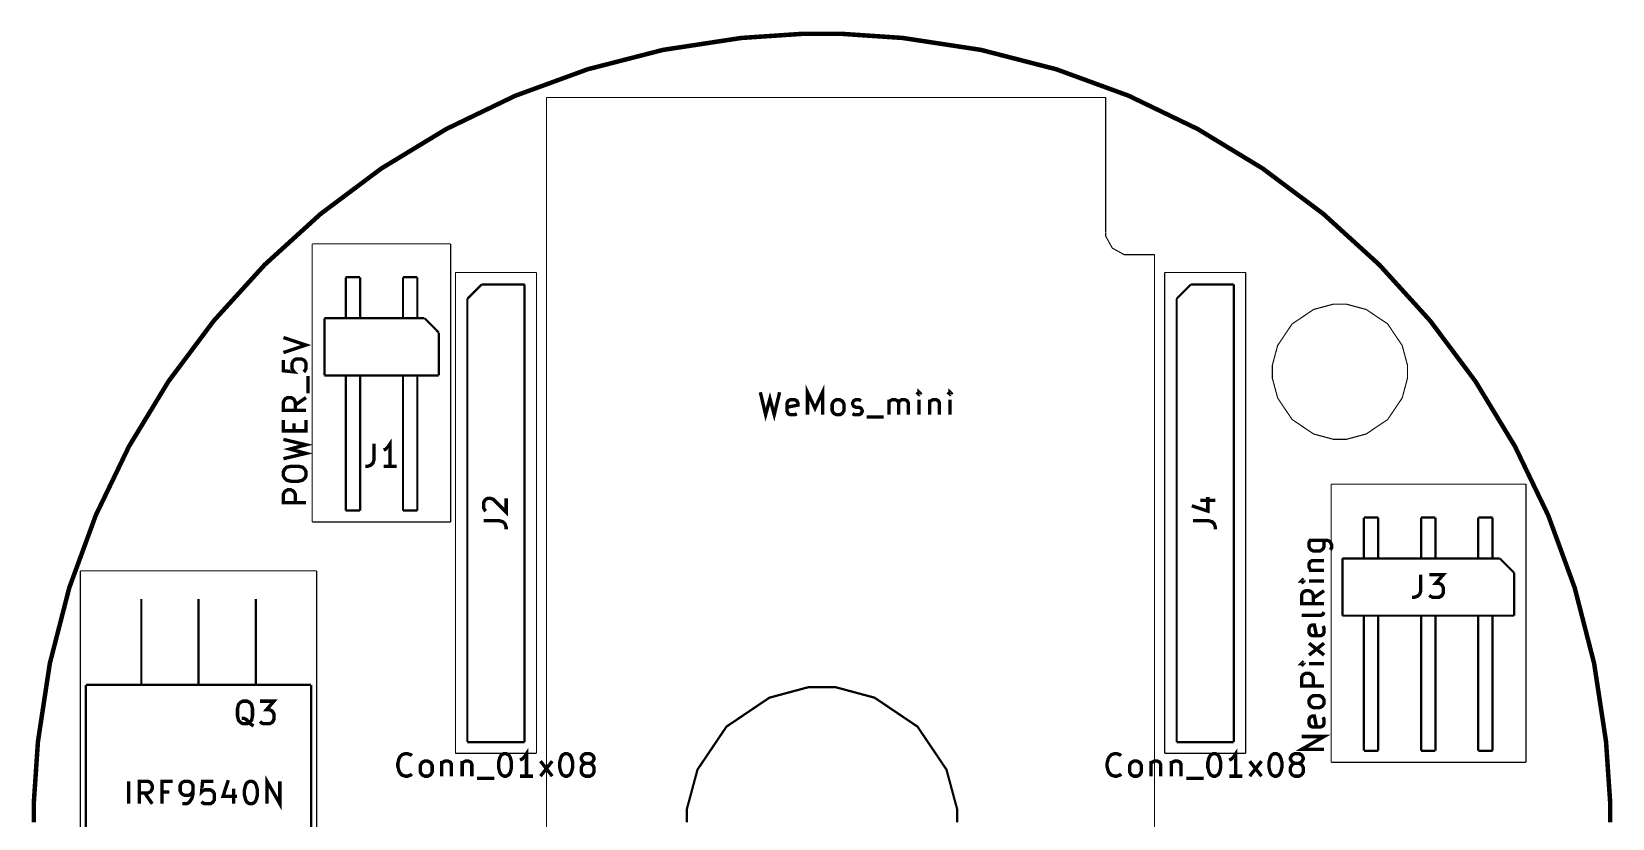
# Model space of a CAD drawing. Extents: x 0.4 to 11.3, y 0.4 to 7.9.
# Drawn here: x 4.118 to 6.882, y 4.334 to 5.71 of the extents above; entities that cross this region are included whole.
import ezdxf

# ---------------------------------------------------------------- set-up
doc = ezdxf.new("R2010")
doc.units = 0
doc.layers.get('0').update_dxf_attribs({"linetype": 'CONTINUOUS'})

msp = doc.modelspace()

# ---------------------------------------------------------------- linework, layer by layer
at = {"color": 0}
for points, const_width in [([(4.12207, 4.32781), (4.12207, 4.36307), (4.12918, 4.46869), (4.15001, 4.60553), (4.18397, 4.73757), (4.23031, 4.86421), (4.28836, 4.98465), (4.35736, 5.09825), (4.43668, 5.20432), (4.52561, 5.30219), (4.62349, 5.39111), (4.72954, 5.47043), (4.84315, 5.53944), (4.9636, 5.5975), (5.09022, 5.64382), (5.22228, 5.67779), (5.3591, 5.69862), (5.46474, 5.70574), (5.5, 5.70574), (5.53521, 5.70574), (5.64085, 5.69862), (5.77767, 5.67779), (5.90972, 5.64382), (6.03635, 5.5975), (6.15679, 5.53944), (6.2704, 5.47043), (6.37646, 5.39111), (6.47433, 5.30219), (6.56326, 5.20432), (6.64258, 5.09825), (6.71158, 4.98465), (6.76964, 4.86421), (6.81597, 4.73757), (6.84993, 4.60553), (6.87076, 4.46869), (6.87793, 4.36307), (6.87793, 4.32781)], 0.007874), ([(5.0185, 4.27968), (5.0185, 5.59457)], 0.001969), ([(5.0185, 5.59457), (5.99599, 5.59457)], 0.001969), ([(5.99599, 5.59457), (5.99599, 5.35915)], 0.001969), ([(4.85081, 5.33871), (4.60867, 5.33871)], 0.001969), ([(4.60867, 5.33871), (4.60867, 4.85249)], 0.001969), ([(4.85081, 4.85249), (4.85081, 5.33871)], 0.001969), ([(5.99604, 5.3591), (5.99604, 5.35215), (6.00754, 5.33132), (6.02843, 5.31976), (6.03543, 5.31976)], 0.001969), ([(6.08138, 5.31976), (6.03538, 5.31976)], 0.001969), ([(6.08138, 5.31976), (6.08138, 4.28321)], 0.001969), ([(4.69249, 5.28039), (4.66737, 5.28039)], 0.003937), ([(4.66737, 5.28039), (4.66737, 5.20876)], 0.003937), ([(4.69249, 5.28039), (4.69249, 5.20876)], 0.003937), ([(4.79249, 5.28039), (4.76742, 5.28039)], 0.003937), ([(4.76742, 5.28039), (4.76742, 5.20876)], 0.003937), ([(4.79249, 5.28039), (4.79249, 5.20876)], 0.003937), ([(5.00082, 5.28868), (4.8591, 5.28868)], 0.001969), ([(4.8591, 5.28868), (4.8591, 4.44819)], 0.001969), ([(5.00082, 4.44819), (5.00082, 5.28868)], 0.001969), ([(6.09912, 5.28868), (6.09912, 4.44819)], 0.001969), ([(6.24078, 5.28868), (6.09912, 5.28868)], 0.001969), ([(6.24078, 4.44819), (6.24078, 5.28868)], 0.001969), ([(4.87999, 5.24278), (4.905, 5.26779)], 0.003937), ([(4.905, 5.26779), (4.97999, 5.26779)], 0.003937), ([(4.97999, 5.26779), (4.97999, 4.46778)], 0.003937), ([(6.12001, 5.24278), (6.14501, 5.26779)], 0.003937), ([(6.14501, 5.26779), (6.22, 5.26779)], 0.003937), ([(6.22, 5.26779), (6.22, 4.46778)], 0.003937), ([(4.87999, 4.46778), (4.87999, 5.24278)], 0.003937), ([(6.12001, 4.46778), (6.12001, 5.24278)], 0.003937), ([(4.62999, 5.10878), (4.62999, 5.20876)], 0.003937), ([(4.62999, 5.20876), (4.80501, 5.20876)], 0.003937), ([(4.80501, 5.20876), (4.82997, 5.18375)], 0.003937), ([(4.55838, 5.14876), (4.59782, 5.16189), (4.55838, 5.17497)], 0.005906), ([(4.82997, 5.18375), (4.82997, 5.10878)], 0.003937), ([(4.55838, 5.13558), (4.55838, 5.11686), (4.5771, 5.11496), (4.57531, 5.11686), (4.5734, 5.12067), (4.5734, 5.12999), (4.57531, 5.13379), (4.5771, 5.13558), (4.58089, 5.13747), (4.59028, 5.13747), (4.59403, 5.13558), (4.59592, 5.13379), (4.59782, 5.12999), (4.59782, 5.12067), (4.59592, 5.11686), (4.59403, 5.11496)], 0.005906), ([(4.60151, 5.07747), (4.60151, 5.10747)], 0.005906), ([(4.82997, 5.10878), (4.62999, 5.10878)], 0.003937), ([(4.66737, 5.10878), (4.66737, 4.87256)], 0.003937), ([(4.69249, 5.10878), (4.69249, 4.87256)], 0.003937), ([(4.76742, 5.10878), (4.76742, 4.87256)], 0.003937), ([(4.79249, 5.10878), (4.79249, 4.87256)], 0.003937), ([(5.47461, 5.03999), (5.47461, 5.07937), (5.48779, 5.05126), (5.50092, 5.07937), (5.50092, 5.03999)], 0.005906), ([(5.6696, 5.07937), (5.66769, 5.07747), (5.6696, 5.07568), (5.6715, 5.07747), (5.6696, 5.07937), (5.6696, 5.07568)], 0.005906), ([(5.72401, 5.07937), (5.72211, 5.07747), (5.72401, 5.07568), (5.72592, 5.07747), (5.72401, 5.07937), (5.72401, 5.07568)], 0.005906), ([(4.59782, 5.04747), (4.55838, 5.04747), (4.55838, 5.0625), (4.56028, 5.06629), (4.56212, 5.06819), (4.56592, 5.06999), (4.5715, 5.06999), (4.57531, 5.06819), (4.5771, 5.06629), (4.579, 5.0625), (4.579, 5.04747)], 0.005906), ([(4.59782, 5.06999), (4.579, 5.05686)], 0.005906), ([(5.39219, 5.07937), (5.40147, 5.03999), (5.40901, 5.06819), (5.4165, 5.03999), (5.42589, 5.07937)], 0.005906), ([(5.45589, 5.04189), (5.45221, 5.03999), (5.44472, 5.03999), (5.44092, 5.04189), (5.43901, 5.04568), (5.43901, 5.06065), (5.44092, 5.0644), (5.44472, 5.06629), (5.45221, 5.06629), (5.45589, 5.0644), (5.45779, 5.06065), (5.45779, 5.05686), (5.43901, 5.05317)], 0.005906), ([(5.55339, 5.04189), (5.55707, 5.03999), (5.56461, 5.03999), (5.56842, 5.04189), (5.57032, 5.04568), (5.57032, 5.04747), (5.56842, 5.05126), (5.56461, 5.05317), (5.55897, 5.05317), (5.55528, 5.05496), (5.55339, 5.05875), (5.55339, 5.06065), (5.55528, 5.0644), (5.55897, 5.06629), (5.56461, 5.06629), (5.56842, 5.0644)], 0.005906), ([(5.61708, 5.03999), (5.61708, 5.06629)], 0.005906), ([(5.61708, 5.0625), (5.61897, 5.0644), (5.62278, 5.06629), (5.62842, 5.06629), (5.63211, 5.0644), (5.634, 5.06065), (5.634, 5.03999)], 0.005906), ([(5.634, 5.06065), (5.6359, 5.0644), (5.6396, 5.06629), (5.64529, 5.06629), (5.64899, 5.0644), (5.65088, 5.06065), (5.65088, 5.03999)], 0.005906), ([(5.6696, 5.03999), (5.6696, 5.06629)], 0.005906), ([(5.68842, 5.06629), (5.68842, 5.03999)], 0.005906), ([(5.68842, 5.0625), (5.69021, 5.0644), (5.69401, 5.06629), (5.6996, 5.06629), (5.7034, 5.0644), (5.70518, 5.06065), (5.70518, 5.03999)], 0.005906), ([(5.72401, 5.03999), (5.72401, 5.06629)], 0.005906), ([(4.59782, 5.03071), (4.59782, 5.01188), (4.55838, 5.01188), (4.55838, 5.03071)], 0.005906), ([(5.57781, 5.03629), (5.60781, 5.03629)], 0.005906), ([(4.5771, 5.01188), (4.5771, 5.02496)], 0.005906), ([(4.55838, 4.96317), (4.59782, 4.9725), (4.56961, 4.97999), (4.59782, 4.98747), (4.55838, 4.9969)], 0.005906), ([(4.71679, 4.98936), (4.71679, 4.96126), (4.715, 4.95568), (4.71121, 4.95188), (4.70562, 4.94997), (4.70182, 4.94997)], 0.005906), ([(4.7449, 4.94997), (4.7449, 4.98936), (4.74121, 4.98378), (4.73742, 4.97999), (4.73367, 4.97819)], 0.005906), ([(4.75618, 4.94997), (4.73367, 4.94997)], 0.005906), ([(6.73079, 4.91868), (6.39031, 4.91868)], 0.001969), ([(6.39031, 4.91868), (6.39031, 4.43246)], 0.001969), ([(6.73079, 4.43246), (6.73079, 4.91868)], 0.001969), ([(4.59782, 4.88629), (4.55838, 4.88629), (4.55838, 4.90126), (4.56028, 4.90506), (4.56212, 4.9069), (4.56592, 4.90881), (4.5715, 4.90881), (4.57531, 4.9069), (4.5771, 4.90506), (4.579, 4.90126), (4.579, 4.88629)], 0.005906), ([(4.91211, 4.87158), (4.91032, 4.87349), (4.90842, 4.87717), (4.90842, 4.88656), (4.91032, 4.89031), (4.91211, 4.89219), (4.9159, 4.8941), (4.9196, 4.8941), (4.92529, 4.89219), (4.94781, 4.86968), (4.94781, 4.8941)], 0.005906), ([(6.14649, 4.88097), (6.17458, 4.87158), (6.17458, 4.896)], 0.005906), ([(6.16151, 4.89031), (6.18778, 4.89031)], 0.005906), ([(4.69249, 4.87256), (4.66737, 4.87256)], 0.003937), ([(4.79249, 4.87256), (4.76742, 4.87256)], 0.003937), ([(4.60867, 4.85249), (4.85081, 4.85249)], 0.001969), ([(4.90842, 4.85465), (4.93647, 4.85465), (4.94211, 4.85286), (4.9459, 4.84907), (4.94781, 4.84347), (4.94781, 4.83968)], 0.005906), ([(6.14839, 4.85465), (6.17649, 4.85465), (6.18207, 4.85286), (6.18587, 4.84907), (6.18778, 4.84347), (6.18778, 4.83968)], 0.005906), ([(6.4725, 4.8604), (6.44738, 4.8604)], 0.003937), ([(6.44738, 4.8604), (6.44738, 4.78879)], 0.003937), ([(6.4725, 4.8604), (6.4725, 4.78879)], 0.003937), ([(6.57249, 4.8604), (6.54742, 4.8604)], 0.003937), ([(6.54742, 4.8604), (6.54742, 4.78879)], 0.003937), ([(6.57249, 4.8604), (6.57249, 4.78879)], 0.003937), ([(6.67247, 4.8604), (6.6474, 4.8604)], 0.003937), ([(6.6474, 4.8604), (6.6474, 4.78879)], 0.003937), ([(6.67247, 4.8604), (6.67247, 4.78879)], 0.003937), ([(6.35151, 4.82058), (6.3834, 4.82058), (6.3871, 4.81879), (6.389, 4.81689), (6.3909, 4.8131), (6.3909, 4.80746), (6.389, 4.80376)], 0.005906), ([(6.37587, 4.82058), (6.37782, 4.81689), (6.37782, 4.8094), (6.37587, 4.80556), (6.37397, 4.80376), (6.37028, 4.80186), (6.359, 4.80186), (6.35531, 4.80376), (6.3534, 4.80556), (6.35151, 4.8094), (6.35151, 4.81689), (6.3534, 4.82058)], 0.005906), ([(6.35531, 4.76807), (6.3534, 4.76997), (6.35151, 4.77376), (6.35151, 4.7794), (6.3534, 4.7831), (6.3571, 4.785), (6.37782, 4.785)], 0.005906), ([(6.41, 4.68881), (6.41, 4.78879)], 0.003937), ([(6.41, 4.78879), (6.685, 4.78879)], 0.003937), ([(6.685, 4.78879), (6.71001, 4.76378)], 0.003937), ([(4.6166, 4.76708), (4.20329, 4.76708)], 0.001969), ([(4.20329, 4.76708), (4.20329, 3.94189)], 0.001969), ([(4.6166, 3.94189), (4.6166, 4.76708)], 0.001969), ([(6.33838, 4.7494), (6.34028, 4.7475), (6.34207, 4.7494), (6.34028, 4.75131), (6.33838, 4.7494), (6.34207, 4.7494)], 0.005906), ([(6.35151, 4.76807), (6.37782, 4.76807)], 0.005906), ([(6.54682, 4.76036), (6.54682, 4.73221), (6.54497, 4.72657), (6.54118, 4.72287), (6.5356, 4.72097), (6.53179, 4.72097)], 0.005906), ([(6.56179, 4.76036), (6.58621, 4.76036), (6.57308, 4.74539), (6.57867, 4.74539), (6.58242, 4.74349), (6.58431, 4.7416), (6.58621, 4.7379), (6.58621, 4.72846), (6.58431, 4.72467), (6.58242, 4.72287), (6.57867, 4.72097), (6.56739, 4.72097), (6.56369, 4.72287), (6.56179, 4.72467)], 0.005906), ([(6.71001, 4.76378), (6.71001, 4.68881)], 0.003937), ([(6.37782, 4.70996), (6.33838, 4.70996), (6.33838, 4.72499), (6.34028, 4.72879), (6.34207, 4.73068), (6.34592, 4.73247), (6.35151, 4.73247), (6.35531, 4.73068), (6.3571, 4.72879), (6.359, 4.72499), (6.359, 4.70996)], 0.005906), ([(6.37782, 4.7494), (6.35151, 4.7494)], 0.005906), ([(6.37782, 4.73247), (6.359, 4.7194)], 0.005906), ([(4.31, 4.56776), (4.31, 4.71778)], 0.003937), ([(4.41, 4.56776), (4.41, 4.71778)], 0.003937), ([(4.50999, 4.56776), (4.50999, 4.71778)], 0.003937), ([(6.37782, 4.69499), (6.37587, 4.69129), (6.37207, 4.6894), (6.33838, 4.6894)], 0.005906), ([(6.37587, 4.67068), (6.37782, 4.66689), (6.37782, 4.6594), (6.37587, 4.65571), (6.37207, 4.65375), (6.3571, 4.65375), (6.3534, 4.65571), (6.35151, 4.6594), (6.35151, 4.66689), (6.3534, 4.67068), (6.3571, 4.67247), (6.36089, 4.67247), (6.36458, 4.65375)], 0.005906), ([(6.71001, 4.68881), (6.41, 4.68881)], 0.003937), ([(6.44738, 4.68881), (6.44738, 4.45258)], 0.003937), ([(6.4725, 4.68881), (6.4725, 4.45258)], 0.003937), ([(6.54742, 4.68881), (6.54742, 4.45258)], 0.003937), ([(6.57249, 4.68881), (6.57249, 4.45258)], 0.003937), ([(6.6474, 4.68881), (6.6474, 4.45258)], 0.003937), ([(6.67247, 4.68881), (6.67247, 4.45258)], 0.003937), ([(6.37782, 4.61996), (6.35151, 4.64068)], 0.005906), ([(6.35151, 4.61996), (6.37782, 4.64068)], 0.005906), ([(6.33838, 4.60499), (6.34028, 4.60319), (6.34207, 4.60499), (6.34028, 4.60688), (6.33838, 4.60499), (6.34207, 4.60499)], 0.005906), ([(6.37782, 4.56569), (6.33838, 4.56569), (6.33838, 4.58068), (6.34028, 4.58436), (6.34207, 4.58626), (6.34592, 4.58817), (6.35151, 4.58817), (6.35531, 4.58626), (6.3571, 4.58436), (6.359, 4.58068), (6.359, 4.56569)], 0.005906), ([(6.37782, 4.60499), (6.35151, 4.60499)], 0.005906), ([(4.21311, 4.20367), (4.21311, 4.56776)], 0.003937), ([(4.21311, 4.56776), (4.60678, 4.56776)], 0.003937), ([(4.60678, 4.56776), (4.60678, 4.20367)], 0.003937), ([(5.26378, 4.32781), (5.26378, 4.35081), (5.28233, 4.41976), (5.33296, 4.49485), (5.40804, 4.54546), (5.477, 4.56401), (5.5, 4.56401), (5.52294, 4.56401), (5.5919, 4.54546), (5.66699, 4.49485), (5.71761, 4.41976), (5.73622, 4.35081), (5.73622, 4.32781)], 0.003937), ([(4.51742, 4.53939), (4.54178, 4.53939), (4.52869, 4.52436), (4.53429, 4.52436), (4.53808, 4.52246), (4.53988, 4.52067), (4.54178, 4.51687), (4.54178, 4.50749), (4.53988, 4.50379), (4.53808, 4.5019), (4.53429, 4.5), (4.52311, 4.5), (4.51932, 4.5019), (4.51742, 4.50379)], 0.005906), ([(4.50618, 4.49625), (4.5025, 4.49815), (4.49869, 4.5019), (4.49311, 4.50749), (4.48931, 4.50939), (4.48562, 4.50939)], 0.005906), ([(6.37587, 4.51129), (6.37782, 4.5076), (6.37782, 4.50006), (6.37587, 4.49625), (6.37207, 4.49436), (6.3571, 4.49436), (6.3534, 4.49625), (6.35151, 4.50006), (6.35151, 4.5076), (6.3534, 4.51129), (6.3571, 4.51318), (6.36089, 4.51318), (6.36458, 4.49436)], 0.005906), ([(6.37782, 4.45508), (6.33838, 4.45508), (6.37782, 4.4776), (6.33838, 4.4776)], 0.005906), ([(4.78276, 4.41206), (4.78087, 4.41015), (4.77528, 4.40826), (4.77149, 4.40826), (4.7659, 4.41015), (4.76221, 4.4139), (4.76031, 4.41769), (4.7584, 4.42518), (4.7584, 4.43078), (4.76031, 4.43826), (4.76221, 4.44206), (4.7659, 4.44581), (4.77149, 4.44769), (4.77528, 4.44769), (4.78087, 4.44581), (4.78276, 4.4439)], 0.005906), ([(4.97999, 4.46778), (4.87999, 4.46778)], 0.003937), ([(4.9834, 4.40826), (4.9834, 4.44769), (4.9796, 4.44206), (4.97592, 4.43826), (4.97211, 4.43636)], 0.005906), ([(5.08649, 4.43078), (5.08268, 4.43267), (5.08089, 4.43457), (5.079, 4.43826), (5.079, 4.44015), (5.08089, 4.4439), (5.08268, 4.44581), (5.08649, 4.44769), (5.09403, 4.44769), (5.09771, 4.44581), (5.09961, 4.4439), (5.10151, 4.44015), (5.10151, 4.43826), (5.09961, 4.43457), (5.09771, 4.43267), (5.09403, 4.43078), (5.08649, 4.43078), (5.08268, 4.42888), (5.08089, 4.42708), (5.079, 4.42329), (5.079, 4.41581), (5.08089, 4.41206), (5.08268, 4.41015), (5.08649, 4.40826), (5.09403, 4.40826), (5.09771, 4.41015), (5.09961, 4.41206), (5.10151, 4.41581), (5.10151, 4.42329), (5.09961, 4.42708), (5.09771, 4.42888), (5.09403, 4.43078)], 0.005906), ([(6.02279, 4.41206), (6.02089, 4.41015), (6.01531, 4.40826), (6.0115, 4.40826), (6.00592, 4.41015), (6.00217, 4.4139), (6.00028, 4.41769), (5.99837, 4.42518), (5.99837, 4.43078), (6.00028, 4.43826), (6.00217, 4.44206), (6.00592, 4.44581), (6.0115, 4.44769), (6.01531, 4.44769), (6.02089, 4.44581), (6.02279, 4.4439)], 0.005906), ([(6.22, 4.46778), (6.12001, 4.46778)], 0.003937), ([(6.22342, 4.40826), (6.22342, 4.44769), (6.21962, 4.44206), (6.21588, 4.43826), (6.21208, 4.43636)], 0.005906), ([(6.3265, 4.43078), (6.32269, 4.43267), (6.3209, 4.43457), (6.31901, 4.43826), (6.31901, 4.44015), (6.3209, 4.4439), (6.32269, 4.44581), (6.3265, 4.44769), (6.33399, 4.44769), (6.33768, 4.44581), (6.33957, 4.4439), (6.34147, 4.44015), (6.34147, 4.43826), (6.33957, 4.43457), (6.33768, 4.43267), (6.33399, 4.43078), (6.3265, 4.43078), (6.32269, 4.42888), (6.3209, 4.42708), (6.31901, 4.42329), (6.31901, 4.41581), (6.3209, 4.41206), (6.32269, 4.41015), (6.3265, 4.40826), (6.33399, 4.40826), (6.33768, 4.41015), (6.33957, 4.41206), (6.34147, 4.41581), (6.34147, 4.42329), (6.33957, 4.42708), (6.33768, 4.42888), (6.33399, 4.43078)], 0.005906), ([(6.4725, 4.45258), (6.44738, 4.45258)], 0.003937), ([(6.57249, 4.45258), (6.54742, 4.45258)], 0.003937), ([(6.67247, 4.45258), (6.6474, 4.45258)], 0.003937), ([(4.83529, 4.43457), (4.83529, 4.40826)], 0.005906), ([(4.83529, 4.43078), (4.83708, 4.43267), (4.84088, 4.43457), (4.84651, 4.43457), (4.85032, 4.43267), (4.85211, 4.42888), (4.85211, 4.40826)], 0.005906), ([(4.8591, 4.44819), (5.00082, 4.44819)], 0.001969), ([(4.87088, 4.43457), (4.87088, 4.40826)], 0.005906), ([(4.87088, 4.43078), (4.87278, 4.43267), (4.87651, 4.43457), (4.88211, 4.43457), (4.8859, 4.43267), (4.88781, 4.42888), (4.88781, 4.40826)], 0.005906), ([(5.00782, 4.40826), (5.02838, 4.43457)], 0.005906), ([(5.00782, 4.43457), (5.02838, 4.40826)], 0.005906), ([(6.07531, 4.43457), (6.07531, 4.40826)], 0.005906), ([(6.07531, 4.43078), (6.0771, 4.43267), (6.08089, 4.43457), (6.08649, 4.43457), (6.09028, 4.43267), (6.09207, 4.42888), (6.09207, 4.40826)], 0.005906), ([(6.09912, 4.44819), (6.24078, 4.44819)], 0.001969), ([(6.11089, 4.43457), (6.11089, 4.40826)], 0.005906), ([(6.11089, 4.43078), (6.11279, 4.43267), (6.11649, 4.43457), (6.12207, 4.43457), (6.12587, 4.43267), (6.12782, 4.42888), (6.12782, 4.40826)], 0.005906), ([(6.24778, 4.40826), (6.26839, 4.43457)], 0.005906), ([(6.24778, 4.43457), (6.26839, 4.40826)], 0.005906), ([(6.39031, 4.43246), (6.73079, 4.43246)], 0.001969), ([(4.28782, 4.35997), (4.28782, 4.39936)], 0.005906), ([(4.30647, 4.35997), (4.30647, 4.39936), (4.3215, 4.39936), (4.32531, 4.39746), (4.3271, 4.39567), (4.329, 4.39187), (4.329, 4.38629), (4.3271, 4.38249), (4.32531, 4.38069), (4.3215, 4.37879), (4.30647, 4.37879)], 0.005906), ([(4.34592, 4.35997), (4.34592, 4.39936), (4.36458, 4.39936)], 0.005906), ([(4.38151, 4.35997), (4.389, 4.35997), (4.39279, 4.36187), (4.39458, 4.36376), (4.39839, 4.36936), (4.40028, 4.3769), (4.40028, 4.39187), (4.39839, 4.39567), (4.39649, 4.39746), (4.39279, 4.39936), (4.38531, 4.39936), (4.38151, 4.39746), (4.37961, 4.39567), (4.37782, 4.39187), (4.37782, 4.38249), (4.37961, 4.37879), (4.38151, 4.3769), (4.38531, 4.375), (4.39279, 4.375), (4.39649, 4.3769), (4.39839, 4.37879), (4.40028, 4.38249)], 0.005906), ([(4.43587, 4.39936), (4.4171, 4.39936), (4.41531, 4.38069), (4.4171, 4.38249), (4.4209, 4.38439), (4.43028, 4.38439), (4.43397, 4.38249), (4.43587, 4.38069), (4.43778, 4.3769), (4.43778, 4.36746), (4.43587, 4.36376), (4.43397, 4.36187), (4.43028, 4.35997), (4.4209, 4.35997), (4.4171, 4.36187), (4.41531, 4.36376)], 0.005906), ([(4.46208, 4.40126), (4.45281, 4.37315), (4.47711, 4.37315)], 0.005906), ([(4.52962, 4.35997), (4.52962, 4.39936), (4.55208, 4.35997), (4.55208, 4.39936)], 0.005906), ([(4.89708, 4.40457), (4.92708, 4.40457)], 0.005906), ([(4.99457, 4.40826), (4.97211, 4.40826)], 0.005906), ([(6.1371, 4.40457), (6.1671, 4.40457)], 0.005906), ([(6.2346, 4.40826), (6.21208, 4.40826)], 0.005906), ([(4.329, 4.35997), (4.31592, 4.37879)], 0.005906), ([(4.359, 4.38069), (4.34592, 4.38069)], 0.005906), ([(4.47151, 4.38629), (4.47151, 4.35997)], 0.005906)]:
    msp.add_lwpolyline(points, dxfattribs=dict(at, const_width=const_width))
for points, const_width in [([(6.5236, 5.11518), (6.5236, 5.10374), (6.51432, 5.06922), (6.48899, 5.03168), (6.45144, 5.0064), (6.41694, 4.99707), (6.40549, 4.99707), (6.39399, 4.99707), (6.35949, 5.0064), (6.32194, 5.03168), (6.29665, 5.06922), (6.28738, 5.10374), (6.28738, 5.11518), (6.28738, 5.12668), (6.29665, 5.16118), (6.32194, 5.19874), (6.35949, 5.22401), (6.39399, 5.23329), (6.40549, 5.23329), (6.41694, 5.23329), (6.45144, 5.22401), (6.48899, 5.19874), (6.51432, 5.16118), (6.5236, 5.12668), (6.5236, 5.11518)], 0.001969), ([(5.52528, 5.03999), (5.52149, 5.04189), (5.51958, 5.04378), (5.51779, 5.04747), (5.51779, 5.05875), (5.51958, 5.0625), (5.52149, 5.0644), (5.52528, 5.06629), (5.53087, 5.06629), (5.53461, 5.0644), (5.53651, 5.0625), (5.53842, 5.05875), (5.53842, 5.04747), (5.53651, 5.04378), (5.53461, 5.04189), (5.53087, 5.03999), (5.52528, 5.03999)], 0.005906), ([(4.55838, 4.93317), (4.55838, 4.94069), (4.56028, 4.94439), (4.56401, 4.94819), (4.5715, 4.94997), (4.58458, 4.94997), (4.59212, 4.94819), (4.59592, 4.94439), (4.59782, 4.94069), (4.59782, 4.93317), (4.59592, 4.92936), (4.59212, 4.92567), (4.58458, 4.92378), (4.5715, 4.92378), (4.56401, 4.92567), (4.56028, 4.92936), (4.55838, 4.93317)], 0.005906), ([(4.48753, 4.5), (4.48367, 4.5019), (4.47999, 4.50569), (4.47808, 4.51318), (4.47808, 4.52626), (4.47999, 4.53381), (4.48367, 4.53749), (4.48753, 4.53939), (4.49501, 4.53939), (4.49869, 4.53749), (4.5025, 4.53381), (4.50429, 4.52626), (4.50429, 4.51318), (4.5025, 4.50569), (4.49869, 4.5019), (4.49501, 4.5), (4.48753, 4.5)], 0.005906), ([(6.37782, 4.53569), (6.37587, 4.5319), (6.37397, 4.53006), (6.37028, 4.52815), (6.359, 4.52815), (6.35531, 4.53006), (6.3534, 4.5319), (6.35151, 4.53569), (6.35151, 4.54129), (6.3534, 4.54497), (6.35531, 4.54688), (6.359, 4.54878), (6.37028, 4.54878), (6.37397, 4.54688), (6.37587, 4.54497), (6.37782, 4.54129), (6.37782, 4.53569)], 0.005906), ([(4.94401, 4.44769), (4.94781, 4.44769), (4.9515, 4.44581), (4.9534, 4.4439), (4.95529, 4.44015), (4.95708, 4.43267), (4.95708, 4.42329), (4.95529, 4.41581), (4.9534, 4.41206), (4.9515, 4.41015), (4.94781, 4.40826), (4.94401, 4.40826), (4.94032, 4.41015), (4.93842, 4.41206), (4.93647, 4.41581), (4.93457, 4.42329), (4.93457, 4.43267), (4.93647, 4.44015), (4.93842, 4.4439), (4.94032, 4.44581), (4.94401, 4.44769)], 0.005906), ([(5.05089, 4.44769), (5.05458, 4.44769), (5.05838, 4.44581), (5.06022, 4.4439), (5.06212, 4.44015), (5.06401, 4.43267), (5.06401, 4.42329), (5.06212, 4.41581), (5.06022, 4.41206), (5.05838, 4.41015), (5.05458, 4.40826), (5.05089, 4.40826), (5.0471, 4.41015), (5.04519, 4.41206), (5.0434, 4.41581), (5.0415, 4.42329), (5.0415, 4.43267), (5.0434, 4.44015), (5.04519, 4.4439), (5.0471, 4.44581), (5.05089, 4.44769)], 0.005906), ([(6.18397, 4.44769), (6.18778, 4.44769), (6.19151, 4.44581), (6.19342, 4.4439), (6.19532, 4.44015), (6.1971, 4.43267), (6.1971, 4.42329), (6.19532, 4.41581), (6.19342, 4.41206), (6.19151, 4.41015), (6.18778, 4.40826), (6.18397, 4.40826), (6.18028, 4.41015), (6.17839, 4.41206), (6.17649, 4.41581), (6.17458, 4.42329), (6.17458, 4.43267), (6.17649, 4.44015), (6.17839, 4.4439), (6.18028, 4.44581), (6.18397, 4.44769)], 0.005906), ([(6.2909, 4.44769), (6.2946, 4.44769), (6.29839, 4.44581), (6.30018, 4.4439), (6.30208, 4.44015), (6.30399, 4.43267), (6.30399, 4.42329), (6.30208, 4.41581), (6.30018, 4.41206), (6.29839, 4.41015), (6.2946, 4.40826), (6.2909, 4.40826), (6.28711, 4.41015), (6.28521, 4.41206), (6.28342, 4.41581), (6.28153, 4.42329), (6.28153, 4.43267), (6.28342, 4.44015), (6.28521, 4.4439), (6.28711, 4.44581), (6.2909, 4.44769)], 0.005906), ([(4.80528, 4.40826), (4.80149, 4.41015), (4.79969, 4.41206), (4.79779, 4.41581), (4.79779, 4.42708), (4.79969, 4.43078), (4.80149, 4.43267), (4.80528, 4.43457), (4.81087, 4.43457), (4.81467, 4.43267), (4.81651, 4.43078), (4.81842, 4.42708), (4.81842, 4.41581), (4.81651, 4.41206), (4.81467, 4.41015), (4.81087, 4.40826), (4.80528, 4.40826)], 0.005906), ([(6.04531, 4.40826), (6.0415, 4.41015), (6.03971, 4.41206), (6.03782, 4.41581), (6.03782, 4.42708), (6.03971, 4.43078), (6.0415, 4.43267), (6.04531, 4.43457), (6.05089, 4.43457), (6.05469, 4.43267), (6.05647, 4.43078), (6.05838, 4.42708), (6.05838, 4.41581), (6.05647, 4.41206), (6.05469, 4.41015), (6.05089, 4.40826), (6.04531, 4.40826)], 0.005906), ([(4.49962, 4.39936), (4.50342, 4.39936), (4.50711, 4.39746), (4.509, 4.39567), (4.5109, 4.39187), (4.51281, 4.38439), (4.51281, 4.375), (4.5109, 4.36746), (4.509, 4.36376), (4.50711, 4.36187), (4.50342, 4.35997), (4.49962, 4.35997), (4.49588, 4.36187), (4.49397, 4.36376), (4.49208, 4.36746), (4.49029, 4.375), (4.49029, 4.38439), (4.49208, 4.39187), (4.49397, 4.39567), (4.49588, 4.39746), (4.49962, 4.39936)], 0.005906)]:
    msp.add_lwpolyline(points, close=True, dxfattribs=dict(at, const_width=const_width))

doc.saveas('drawing.dxf')
